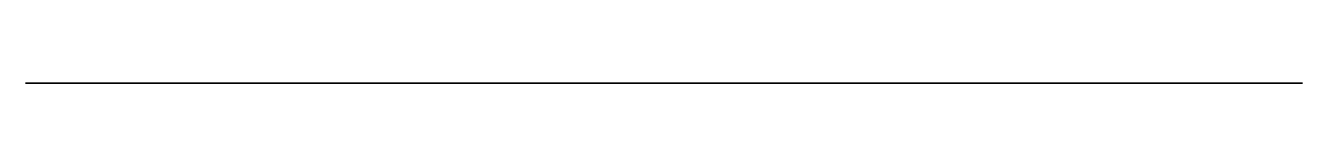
# Model space of a CAD drawing. Header units: millimetres. Extents: x 16.8 to 73.7, y 0 to 0.
import ezdxf

# ---------------------------------------------------------------- set-up
doc = ezdxf.new("R2010")
doc.units = ezdxf.units.MM
doc.layers.get('0').update_dxf_attribs({"color": 173, "true_color": 0x5858e1})

msp = doc.modelspace()

# ---------------------------------------------------------------- linework, layer by layer
at = {"color": 56, "true_color": 0x718706}
msp.add_polyline3d([(42.748, 0, -82.862), (39.423, 0, -81.043), (39.05, 0, -80.849), (38.67, 0, -80.672), (38.283, 0, -80.51), (37.89, 0, -80.365), (37.491, 0, -80.235), (37.087, 0, -80.121), (36.679, 0, -80.022), (36.267, 0, -79.938), (35.853, 0, -79.87), (35.437, 0, -79.818), (35.019, 0, -79.782), (34.6, 0, -79.763), (34.181, 0, -79.759), (33.762, 0, -79.772), (33.343, 0, -79.801), (32.926, 0, -79.846), (32.198, 0, -79.964), (31.48, 0, -80.131), (30.776, 0, -80.346), (30.088, 0, -80.608), (30.071, 0, -80.614), (30.054, 0, -80.62), (30.037, 0, -80.624), (30.02, 0, -80.627), (30.004, 0, -80.629), (29.987, 0, -80.63), (29.97, 0, -80.629), (29.954, 0, -80.628), (29.938, 0, -80.626), (29.922, 0, -80.623), (29.906, 0, -80.619), (29.891, 0, -80.614), (29.876, 0, -80.608), (29.862, 0, -80.601), (29.847, 0, -80.594), (29.834, 0, -80.585), (29.821, 0, -80.576), (29.808, 0, -80.566), (29.796, 0, -80.556), (29.785, 0, -80.544), (29.775, 0, -80.532), (29.765, 0, -80.52), (29.756, 0, -80.507), (29.747, 0, -80.493), (29.74, 0, -80.479), (29.733, 0, -80.464), (29.727, 0, -80.448), (29.723, 0, -80.433), (29.719, 0, -80.416), (29.716, 0, -80.4), (29.715, 0, -80.383), (29.714, 0, -80.365), (29.714, 0, -78.815), (29.714, 0, -78.801), (29.713, 0, -78.787), (29.711, 0, -78.773), (29.708, 0, -78.759), (29.705, 0, -78.746), (29.701, 0, -78.732), (29.697, 0, -78.719), (29.692, 0, -78.707), (29.687, 0, -78.694), (29.68, 0, -78.682), (29.674, 0, -78.671), (29.666, 0, -78.66), (29.659, 0, -78.649), (29.65, 0, -78.638), (29.642, 0, -78.628), (29.632, 0, -78.618), (29.623, 0, -78.609), (29.613, 0, -78.6), (29.602, 0, -78.592), (29.591, 0, -78.584), (29.58, 0, -78.577), (29.568, 0, -78.57), (29.556, 0, -78.564), (29.544, 0, -78.559), (29.531, 0, -78.554), (29.518, 0, -78.549), (29.505, 0, -78.546), (29.492, 0, -78.542), (29.478, 0, -78.54), (29.464, 0, -78.538), (29.45, 0, -78.537), (29.436, 0, -78.537), (17.044, 0, -78.537), (17.03, 0, -78.537), (17.016, 0, -78.538), (17.002, 0, -78.54), (16.988, 0, -78.542), (16.975, 0, -78.546), (16.961, 0, -78.549), (16.948, 0, -78.554), (16.936, 0, -78.559), (16.923, 0, -78.564), (16.911, 0, -78.57), (16.9, 0, -78.577), (16.888, 0, -78.584), (16.878, 0, -78.592), (16.867, 0, -78.6), (16.857, 0, -78.609), (16.847, 0, -78.618), (16.838, 0, -78.628), (16.829, 0, -78.638), (16.821, 0, -78.649), (16.813, 0, -78.66), (16.806, 0, -78.671), (16.799, 0, -78.682), (16.793, 0, -78.694), (16.788, 0, -78.707), (16.783, 0, -78.719), (16.778, 0, -78.732), (16.775, 0, -78.746), (16.771, 0, -78.759), (16.769, 0, -78.773), (16.767, 0, -78.787), (16.766, 0, -78.801), (16.766, 0, -78.815), (16.766, 0, -95.517), (30.903, 0, -95.517), (32.506, 0, -93.932), (57.822, 0, -93.932), (59.395, 0, -95.517), (73.741, 0, -95.517), (73.741, 0, -91.131), (73.741, 0, -91.12), (73.74, 0, -91.11), (73.739, 0, -91.1), (73.737, 0, -91.09), (73.735, 0, -91.08), (73.732, 0, -91.07), (73.729, 0, -91.061), (73.726, 0, -91.052), (73.721, 0, -91.042), (73.717, 0, -91.034), (73.712, 0, -91.025), (73.707, 0, -91.017), (73.701, 0, -91.009), (73.695, 0, -91.001), (73.689, 0, -90.993), (73.682, 0, -90.986), (73.675, 0, -90.979), (73.668, 0, -90.973), (73.66, 0, -90.966), (73.652, 0, -90.96), (73.644, 0, -90.955), (73.635, 0, -90.95), (73.626, 0, -90.945), (73.617, 0, -90.941), (73.608, 0, -90.937), (73.598, 0, -90.933), (73.589, 0, -90.93), (73.579, 0, -90.928), (73.569, 0, -90.926), (73.558, 0, -90.924), (73.548, 0, -90.923), (73.537, 0, -90.922), (73.194, 0, -90.899), (72.852, 0, -90.857), (72.513, 0, -90.796), (72.178, 0, -90.716), (71.799, 0, -90.602), (71.428, 0, -90.465), (71.067, 0, -90.304), (70.717, 0, -90.12), (70.379, 0, -89.915), (70.055, 0, -89.688), (69.746, 0, -89.442), (69.452, 0, -89.177), (69.318, 0, -89.055), (69.176, 0, -88.943), (69.028, 0, -88.839), (68.875, 0, -88.743), (68.717, 0, -88.653), (68.556, 0, -88.569), (68.227, 0, -88.414), (68.06, 0, -88.344), (67.891, 0, -88.28), (67.72, 0, -88.222), (67.546, 0, -88.17), (67.372, 0, -88.124), (67.195, 0, -88.084), (67.017, 0, -88.05), (66.838, 0, -88.023), (66.617, 0, -87.998), (66.394, 0, -87.983), (66.172, 0, -87.977), (65.949, 0, -87.981), (65.921, 0, -87.981), (65.893, 0, -87.98), (65.865, 0, -87.978), (65.838, 0, -87.975), (65.812, 0, -87.97), (65.786, 0, -87.963), (65.76, 0, -87.956), (65.735, 0, -87.948), (65.71, 0, -87.938), (65.686, 0, -87.927), (65.663, 0, -87.915), (65.641, 0, -87.902), (65.619, 0, -87.888), (65.598, 0, -87.873), (65.578, 0, -87.858), (65.559, 0, -87.841), (65.54, 0, -87.823), (65.523, 0, -87.805), (65.506, 0, -87.785), (65.491, 0, -87.765), (65.476, 0, -87.744), (65.463, 0, -87.723), (65.45, 0, -87.701), (65.439, 0, -87.678), (65.429, 0, -87.655), (65.42, 0, -87.631), (65.413, 0, -87.606), (65.407, 0, -87.581), (65.402, 0, -87.556), (65.398, 0, -87.53), (65.396, 0, -87.503), (65.395, 0, -87.477), (65.395, 0, -86.685), (65.395, 0, -86.677), (65.394, 0, -86.669), (65.393, 0, -86.662), (65.392, 0, -86.655), (65.39, 0, -86.648), (65.388, 0, -86.64), (65.386, 0, -86.634), (65.383, 0, -86.627), (65.38, 0, -86.62), (65.377, 0, -86.614), (65.374, 0, -86.608), (65.37, 0, -86.602), (65.366, 0, -86.596), (65.361, 0, -86.59), (65.357, 0, -86.585), (65.352, 0, -86.58), (65.346, 0, -86.575), (65.341, 0, -86.57), (65.335, 0, -86.566), (65.33, 0, -86.562), (65.324, 0, -86.558), (65.317, 0, -86.554), (65.311, 0, -86.551), (65.304, 0, -86.548), (65.298, 0, -86.545), (65.291, 0, -86.543), (65.284, 0, -86.541), (65.277, 0, -86.539), (65.269, 0, -86.538), (65.262, 0, -86.537), (65.254, 0, -86.536), (65.247, 0, -86.536), (54.846, 0, -86.536), (54.817, 0, -86.535), (54.789, 0, -86.533), (54.761, 0, -86.53), (54.734, 0, -86.525), (54.707, 0, -86.519), (54.681, 0, -86.511), (54.655, 0, -86.502), (54.63, 0, -86.492), (54.605, 0, -86.481), (54.581, 0, -86.469), (54.558, 0, -86.456), (54.535, 0, -86.441), (54.513, 0, -86.426), (54.492, 0, -86.409), (54.472, 0, -86.392), (54.453, 0, -86.373), (54.434, 0, -86.354), (54.417, 0, -86.334), (54.4, 0, -86.313), (54.385, 0, -86.291), (54.37, 0, -86.268), (54.357, 0, -86.245), (54.344, 0, -86.221), (54.333, 0, -86.196), (54.323, 0, -86.171), (54.315, 0, -86.145), (54.307, 0, -86.119), (54.301, 0, -86.092), (54.296, 0, -86.064), (54.292, 0, -86.037), (54.29, 0, -86.008), (54.29, 0, -85.98), (54.29, 0, -85.357), (54.289, 0, -85.349), (54.289, 0, -85.342), (54.288, 0, -85.334), (54.287, 0, -85.327), (54.285, 0, -85.32), (54.283, 0, -85.313), (54.281, 0, -85.306), (54.278, 0, -85.299), (54.275, 0, -85.292), (54.272, 0, -85.286), (54.268, 0, -85.28), (54.264, 0, -85.274), (54.26, 0, -85.268), (54.256, 0, -85.262), (54.251, 0, -85.257), (54.246, 0, -85.252), (54.241, 0, -85.247), (54.236, 0, -85.242), (54.23, 0, -85.238), (54.224, 0, -85.234), (54.218, 0, -85.23), (54.212, 0, -85.226), (54.205, 0, -85.223), (54.199, 0, -85.22), (54.192, 0, -85.217), (54.185, 0, -85.215), (54.178, 0, -85.213), (54.171, 0, -85.211), (54.164, 0, -85.21), (54.156, 0, -85.209), (54.149, 0, -85.209), (54.141, 0, -85.208), (51.449, 0, -85.208), (50.689, 0, -85.194), (49.93, 0, -85.148), (49.174, 0, -85.07), (48.422, 0, -84.957), (47.677, 0, -84.81), (46.938, 0, -84.628), (46.209, 0, -84.414), (45.49, 0, -84.167), (44.783, 0, -83.887), (44.09, 0, -83.576), (43.411, 0, -83.234)], close=True, dxfattribs=at)

doc.saveas('drawing.dxf')
